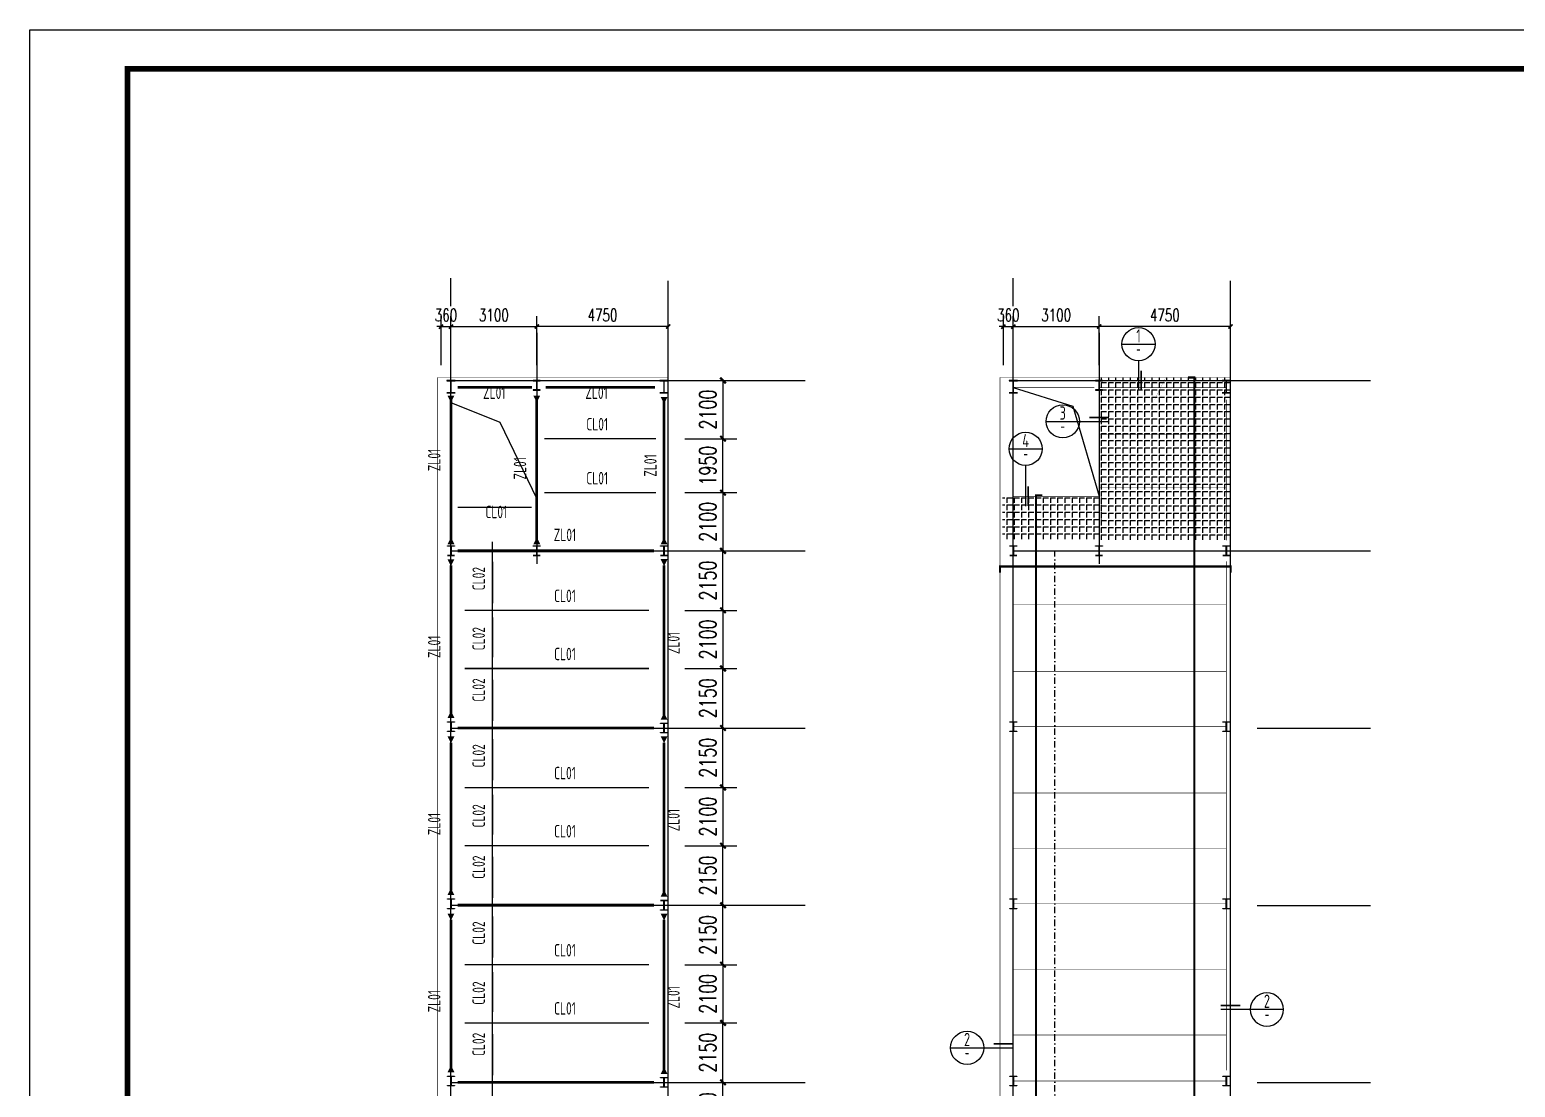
# Model space of a CAD drawing. Extents: x 180850 to 1399066, y 48356 to 327880.
# Drawn here: x 552678 to 606356, y 182186 to 220382 of the extents above; entities that cross this region are included whole.
import ezdxf
from ezdxf.enums import TextEntityAlignment as Align

# ---------------------------------------------------------------- set-up
doc = ezdxf.new("R2010")
doc.units = 0
doc.header["$LTSCALE"] = 1000
doc.linetypes.add('04-7#8#_t3 - 副本$0$04-7#8#_t3$0$3#_t3$0$PROJ-SPC-SV-EP-002-PL-FP1-R02_1$0$DGN Style 4', pattern=[0.015335, 0.007667, -0.003834, 0, -0.003834])
doc.linetypes.add('CENTER2', pattern=[1.125, 0.75, -0.125, 0.125, -0.125])
for name, color, linetype in [('AXIS', 3, 'Continuous'), ('DOTE', 1, 'Continuous'), ('GZ', 50, 'Continuous'), ('NUM', 7, 'Continuous'), ('PUB_TITLE', 4, 'Continuous'), ('REIN', 1, 'Continuous'), ('STPM_RBEAM_SIG', 2, 'Continuous'), ('STPM_RBEAM_THICK', 3, 'Continuous'), ('STPM_SBEAM_THICK', 2, 'Continuous'), ('TC', 252, 'Continuous'), ('THICK', 6, 'Continuous'), ('THIN', 7, 'Continuous')]:
    doc.layers.add(name, color=color, linetype=linetype)
doc.styles.add('_TCH_DIM_T3', font='SIMPLEX', dxfattribs={"width": 0.705882, "bigfont": 'GBCBIG'})
doc.styles.add('TSSD_Norm', font='tssdeng.shx', dxfattribs={"bigfont": 'hztxt.shx'})
doc.styles.add('TSSD_Num', font='Tssdeng.shx', dxfattribs={"width": 0.7, "bigfont": 'hztxt.shx'})
doc.dimstyles.new('TCH-200-1', dxfattribs={"dimtxt": 595, "dimasz": 200, "dimexe": 500, "dimexo": 600, "dimgap": 252.5, "dimtad": 1, "dimdec": 0, "dimzin": 0, "dimdsep": 46, "dimtxsty": '_TCH_DIM_T3', "dimblk": 'ARCHTICK', "dimcen": 0.09, "dimclrd": 3, "dimclre": 3, "dimclrt": 7, "dimazin": 2, "dimtfac": 1, "dimtdec": 0, "dimtix": 1, "dimtmove": 2, "dimatfit": 3, "dimfxl": 1, "dimtolj": 1, "dimtzin": 0, "dimarcsym": 0})
doc.dimstyles.new('TCH_150_1', dxfattribs={"dimtxt": 446.25, "dimasz": 150, "dimexe": 375, "dimexo": 450, "dimgap": 189.375, "dimtad": 1, "dimdec": 0, "dimzin": 0, "dimdsep": 46, "dimtxsty": '_TCH_DIM_T3', "dimblk": 'ARCHTICK', "dimcen": 0.09, "dimclrd": 256, "dimclre": 256, "dimclrt": 7, "dimazin": 2, "dimtfac": 1, "dimtdec": 0, "dimtix": 1, "dimtmove": 2, "dimatfit": 3, "dimfxl": 1, "dimtolj": 1, "dimtzin": 0, "dimarcsym": 0})

# ---------------------------------------------------------------- blocks, each defined once
blk = doc.blocks.new('ts_idx')
at = {"layer": 'THIN', "color": 0, "linetype": 'ByBlock', "lineweight": -2}
blk.add_line((-0.5, 0), (0.5, 0), dxfattribs=at)
blk.add_circle((0, 0), 0.5, dxfattribs=at)
at = {"layer": 'THIN', "color": 0, "linetype": 'ByBlock', "lineweight": -2, "style": 'TSSD_Num', "width": 0.7}
for tag, p in [('1', (0, 0.25)), ('A', (0, -0.25))]:
    blk.add_attdef(tag, text='', height=0.5, dxfattribs=at).set_placement(p, align=Align.MIDDLE_CENTER)
blk = doc.blocks.new('_ArchTick')
at = {"color": 0, "linetype": 'ByBlock', "const_width": 0.4}
blk.add_lwpolyline([(-0.5, -0.5), (0.5, 0.5)], dxfattribs=at)
blk = doc.blocks.new('*D307')
at = {"layer": 'AXIS', "lineweight": -2, "transparency": 16777216}
for p, q in [((567539, 208272), (567539, 210036)), ((567899, 208272), (567899, 210036)), ((567539, 209661), (567389, 209661)), ((567539, 209661), (567899, 209661)), ((567899, 209661), (568049, 209661))]:
    blk.add_line(p, q, dxfattribs=at)
at = {"layer": 'Defpoints', "color": 0, "transparency": 16777216}
for p in [(567899, 209661), (567539, 207822), (567899, 207822)]:
    blk.add_point(p, dxfattribs=at)
at = {"layer": 'AXIS', "lineweight": -2, "transparency": 16777216, "xscale": 150, "yscale": 150, "zscale": 150}
blk.add_blockref('_ArchTick', (567539, 209661), dxfattribs=at)
at = {"layer": 'AXIS', "lineweight": -2, "transparency": 16777216, "xscale": 150, "yscale": 150, "zscale": 150, "rotation": 180}
blk.add_blockref('_ArchTick', (567899, 209661), dxfattribs=at)
at = {"layer": 'AXIS', "color": 7, "transparency": 16777216, "insert": (567719, 210073), "char_height": 446.2, "attachment_point": 5, "style": '_TCH_DIM_T3'}
blk.add_mtext('\\A1;360', dxfattribs=at)
blk = doc.blocks.new('*D485')
at = {"layer": 'AXIS', "color": 3, "lineweight": -2, "transparency": 16777216}
for p, q in [((576349, 203662), (578228, 203662)), ((577728, 203662), (577728, 201562)), ((576349, 201562), (578228, 201562))]:
    blk.add_line(p, q, dxfattribs=at)
at = {"layer": 'Defpoints', "color": 0, "transparency": 16777216}
for p in [(575749, 203662), (575749, 201562), (577728, 201562)]:
    blk.add_point(p, dxfattribs=at)
at = {"layer": 'AXIS', "color": 3, "lineweight": -2, "transparency": 16777216, "xscale": 200, "yscale": 200, "zscale": 200}
for p, rotation in [((577728, 203662), 90), ((577728, 201562), 270)]:
    blk.add_blockref('_ArchTick', p, dxfattribs=dict(at, rotation=rotation))
at = {"layer": 'AXIS', "color": 7, "transparency": 16777216, "insert": (577178, 202612), "char_height": 595, "attachment_point": 5, "rotation": 90, "style": '_TCH_DIM_T3'}
blk.add_mtext('\\A1;2100', dxfattribs=at)
blk = doc.blocks.new('*D486')
at = {"layer": 'AXIS', "color": 3, "lineweight": -2, "transparency": 16777216}
for p, q in [((576349, 205612), (578228, 205612)), ((577728, 203662), (577728, 205612)), ((576349, 203662), (578228, 203662))]:
    blk.add_line(p, q, dxfattribs=at)
at = {"layer": 'Defpoints', "color": 0, "transparency": 16777216}
for p in [(575749, 205612), (577728, 205612), (575749, 203662)]:
    blk.add_point(p, dxfattribs=at)
at = {"layer": 'AXIS', "color": 3, "lineweight": -2, "transparency": 16777216, "xscale": 200, "yscale": 200, "zscale": 200}
for p, rotation in [((577728, 205612), 90), ((577728, 203662), 270)]:
    blk.add_blockref('_ArchTick', p, dxfattribs=dict(at, rotation=rotation))
at = {"layer": 'AXIS', "color": 7, "transparency": 16777216, "insert": (577178, 204637), "char_height": 595, "attachment_point": 5, "rotation": 90, "style": '_TCH_DIM_T3'}
blk.add_mtext('\\A1;1950', dxfattribs=at)
blk = doc.blocks.new('*D487')
at = {"layer": 'AXIS', "color": 3, "lineweight": -2, "transparency": 16777216}
for p, q in [((576499, 207712), (578228, 207712)), ((577728, 207712), (577728, 205612)), ((576349, 205612), (578228, 205612))]:
    blk.add_line(p, q, dxfattribs=at)
at = {"layer": 'Defpoints', "color": 0, "transparency": 16777216}
for p in [(575899, 207712), (575749, 205612), (577728, 205612)]:
    blk.add_point(p, dxfattribs=at)
at = {"layer": 'AXIS', "color": 3, "lineweight": -2, "transparency": 16777216, "xscale": 200, "yscale": 200, "zscale": 200}
for p, rotation in [((577728, 207712), 90), ((577728, 205612), 270)]:
    blk.add_blockref('_ArchTick', p, dxfattribs=dict(at, rotation=rotation))
at = {"layer": 'AXIS', "color": 7, "transparency": 16777216, "insert": (577178, 206662), "char_height": 595, "attachment_point": 5, "rotation": 90, "style": '_TCH_DIM_T3'}
blk.add_mtext('\\A1;2100', dxfattribs=at)
blk = doc.blocks.new('*D491')
at = {"layer": 'AXIS', "lineweight": -2, "transparency": 16777216}
for p, q in [((567899, 208272), (567899, 210036)), ((570999, 208272), (570999, 210036)), ((567899, 209661), (570999, 209661))]:
    blk.add_line(p, q, dxfattribs=at)
at = {"layer": 'Defpoints', "color": 0, "transparency": 16777216}
for p in [(570999, 209661), (567899, 207822), (570999, 207822)]:
    blk.add_point(p, dxfattribs=at)
at = {"layer": 'AXIS', "lineweight": -2, "transparency": 16777216, "xscale": 150, "yscale": 150, "zscale": 150, "rotation": 180}
blk.add_blockref('_ArchTick', (567899, 209661), dxfattribs=at)
at = {"layer": 'AXIS', "lineweight": -2, "transparency": 16777216, "xscale": 150, "yscale": 150, "zscale": 150}
blk.add_blockref('_ArchTick', (570999, 209661), dxfattribs=at)
at = {"layer": 'AXIS', "color": 7, "transparency": 16777216, "insert": (569449, 210073), "char_height": 446.2, "attachment_point": 5, "style": '_TCH_DIM_T3'}
blk.add_mtext('\\A1;3100', dxfattribs=at)
blk = doc.blocks.new('*D492')
at = {"layer": 'AXIS', "lineweight": -2, "transparency": 16777216}
for p, q in [((570999, 208272), (570999, 210036)), ((575749, 208272), (575749, 210036)), ((575749, 209661), (570999, 209661))]:
    blk.add_line(p, q, dxfattribs=at)
at = {"layer": 'Defpoints', "color": 0, "transparency": 16777216}
for p in [(570999, 209661), (570999, 207822), (575749, 207822)]:
    blk.add_point(p, dxfattribs=at)
at = {"layer": 'AXIS', "lineweight": -2, "transparency": 16777216, "xscale": 150, "yscale": 150, "zscale": 150, "rotation": 180}
blk.add_blockref('_ArchTick', (570999, 209661), dxfattribs=at)
at = {"layer": 'AXIS', "lineweight": -2, "transparency": 16777216, "xscale": 150, "yscale": 150, "zscale": 150}
blk.add_blockref('_ArchTick', (575749, 209661), dxfattribs=at)
at = {"layer": 'AXIS', "color": 7, "transparency": 16777216, "insert": (573374, 210073), "char_height": 446.2, "attachment_point": 5, "style": '_TCH_DIM_T3'}
blk.add_mtext('\\A1;4750', dxfattribs=at)
blk = doc.blocks.new('*D499')
at = {"layer": 'AXIS', "lineweight": -2, "transparency": 16777216}
for p, q in [((587858, 208272), (587858, 210036)), ((588218, 208272), (588218, 210036)), ((587858, 209661), (587708, 209661)), ((587858, 209661), (588218, 209661)), ((588218, 209661), (588368, 209661))]:
    blk.add_line(p, q, dxfattribs=at)
at = {"layer": 'Defpoints', "color": 0, "transparency": 16777216}
for p in [(588218, 209661), (587858, 207822), (588218, 207822)]:
    blk.add_point(p, dxfattribs=at)
at = {"layer": 'AXIS', "lineweight": -2, "transparency": 16777216, "xscale": 150, "yscale": 150, "zscale": 150}
blk.add_blockref('_ArchTick', (587858, 209661), dxfattribs=at)
at = {"layer": 'AXIS', "lineweight": -2, "transparency": 16777216, "xscale": 150, "yscale": 150, "zscale": 150, "rotation": 180}
blk.add_blockref('_ArchTick', (588218, 209661), dxfattribs=at)
at = {"layer": 'AXIS', "color": 7, "transparency": 16777216, "insert": (588038, 210073), "char_height": 446.2, "attachment_point": 5, "style": '_TCH_DIM_T3'}
blk.add_mtext('\\A1;360', dxfattribs=at)
blk = doc.blocks.new('*D500')
at = {"layer": 'AXIS', "lineweight": -2, "transparency": 16777216}
for p, q in [((588218, 208272), (588218, 210036)), ((591318, 208272), (591318, 210036)), ((588218, 209661), (591318, 209661))]:
    blk.add_line(p, q, dxfattribs=at)
at = {"layer": 'Defpoints', "color": 0, "transparency": 16777216}
for p in [(591318, 209661), (588218, 207822), (591318, 207822)]:
    blk.add_point(p, dxfattribs=at)
at = {"layer": 'AXIS', "lineweight": -2, "transparency": 16777216, "xscale": 150, "yscale": 150, "zscale": 150, "rotation": 180}
blk.add_blockref('_ArchTick', (588218, 209661), dxfattribs=at)
at = {"layer": 'AXIS', "lineweight": -2, "transparency": 16777216, "xscale": 150, "yscale": 150, "zscale": 150}
blk.add_blockref('_ArchTick', (591318, 209661), dxfattribs=at)
at = {"layer": 'AXIS', "color": 7, "transparency": 16777216, "insert": (589768, 210073), "char_height": 446.2, "attachment_point": 5, "style": '_TCH_DIM_T3'}
blk.add_mtext('\\A1;3100', dxfattribs=at)
blk = doc.blocks.new('*D496')
at = {"layer": 'AXIS', "lineweight": -2, "transparency": 16777216}
for p, q in [((591318, 208272), (591318, 210036)), ((596068, 208272), (596068, 210036)), ((596068, 209661), (591318, 209661))]:
    blk.add_line(p, q, dxfattribs=at)
at = {"layer": 'Defpoints', "color": 0, "transparency": 16777216}
for p in [(591318, 209661), (591318, 207822), (596068, 207822)]:
    blk.add_point(p, dxfattribs=at)
at = {"layer": 'AXIS', "lineweight": -2, "transparency": 16777216, "xscale": 150, "yscale": 150, "zscale": 150, "rotation": 180}
blk.add_blockref('_ArchTick', (591318, 209661), dxfattribs=at)
at = {"layer": 'AXIS', "lineweight": -2, "transparency": 16777216, "xscale": 150, "yscale": 150, "zscale": 150}
blk.add_blockref('_ArchTick', (596068, 209661), dxfattribs=at)
at = {"layer": 'AXIS', "color": 7, "transparency": 16777216, "insert": (593693, 210073), "char_height": 446.2, "attachment_point": 5, "style": '_TCH_DIM_T3'}
blk.add_mtext('\\A1;4750', dxfattribs=at)
blk = doc.blocks.new('*D1708')
at = {"layer": 'AXIS', "color": 3, "lineweight": -2, "transparency": 16777216}
for p, q in [((576349, 182362), (578228, 182362)), ((577728, 180212), (577728, 182362)), ((576349, 180212), (578228, 180212))]:
    blk.add_line(p, q, dxfattribs=at)
at = {"layer": 'Defpoints', "color": 0, "transparency": 16777216}
for p in [(575749, 182362), (577728, 182362), (575749, 180212)]:
    blk.add_point(p, dxfattribs=at)
at = {"layer": 'AXIS', "color": 3, "lineweight": -2, "transparency": 16777216, "xscale": 200, "yscale": 200, "zscale": 200}
for p, rotation in [((577728, 182362), 90), ((577728, 180212), 270)]:
    blk.add_blockref('_ArchTick', p, dxfattribs=dict(at, rotation=rotation))
at = {"layer": 'AXIS', "color": 7, "transparency": 16777216, "insert": (577178, 181287), "char_height": 595, "attachment_point": 5, "rotation": 90, "style": '_TCH_DIM_T3'}
blk.add_mtext('\\A1;2150', dxfattribs=at)
blk = doc.blocks.new('*D1718')
at = {"layer": 'AXIS', "color": 3, "lineweight": -2, "transparency": 16777216}
for p, q in [((576349, 188762), (578228, 188762)), ((577728, 186612), (577728, 188762)), ((576349, 186612), (578228, 186612))]:
    blk.add_line(p, q, dxfattribs=at)
at = {"layer": 'Defpoints', "color": 0, "transparency": 16777216}
for p in [(575749, 188762), (577728, 188762), (575749, 186612)]:
    blk.add_point(p, dxfattribs=at)
at = {"layer": 'AXIS', "color": 3, "lineweight": -2, "transparency": 16777216, "xscale": 200, "yscale": 200, "zscale": 200}
for p, rotation in [((577728, 188762), 90), ((577728, 186612), 270)]:
    blk.add_blockref('_ArchTick', p, dxfattribs=dict(at, rotation=rotation))
at = {"layer": 'AXIS', "color": 7, "transparency": 16777216, "insert": (577178, 187687), "char_height": 595, "attachment_point": 5, "rotation": 90, "style": '_TCH_DIM_T3'}
blk.add_mtext('\\A1;2150', dxfattribs=at)
blk = doc.blocks.new('*D1719')
at = {"layer": 'AXIS', "color": 3, "lineweight": -2, "transparency": 16777216}
for p, q in [((576349, 186612), (578228, 186612)), ((577728, 186612), (577728, 184512)), ((576349, 184512), (578228, 184512))]:
    blk.add_line(p, q, dxfattribs=at)
at = {"layer": 'Defpoints', "color": 0, "transparency": 16777216}
for p in [(575749, 186612), (575749, 184512), (577728, 184512)]:
    blk.add_point(p, dxfattribs=at)
at = {"layer": 'AXIS', "color": 3, "lineweight": -2, "transparency": 16777216, "xscale": 200, "yscale": 200, "zscale": 200}
for p, rotation in [((577728, 186612), 90), ((577728, 184512), 270)]:
    blk.add_blockref('_ArchTick', p, dxfattribs=dict(at, rotation=rotation))
at = {"layer": 'AXIS', "color": 7, "transparency": 16777216, "insert": (577178, 185562), "char_height": 595, "attachment_point": 5, "rotation": 90, "style": '_TCH_DIM_T3'}
blk.add_mtext('\\A1;2100', dxfattribs=at)
blk = doc.blocks.new('*D1720')
at = {"layer": 'AXIS', "color": 3, "lineweight": -2, "transparency": 16777216}
for p, q in [((576349, 184512), (578228, 184512)), ((577728, 182362), (577728, 184512)), ((576499, 182362), (578228, 182362))]:
    blk.add_line(p, q, dxfattribs=at)
at = {"layer": 'Defpoints', "color": 0, "transparency": 16777216}
for p in [(575749, 184512), (577728, 184512), (575899, 182362)]:
    blk.add_point(p, dxfattribs=at)
at = {"layer": 'AXIS', "color": 3, "lineweight": -2, "transparency": 16777216, "xscale": 200, "yscale": 200, "zscale": 200}
for p, rotation in [((577728, 184512), 90), ((577728, 182362), 270)]:
    blk.add_blockref('_ArchTick', p, dxfattribs=dict(at, rotation=rotation))
at = {"layer": 'AXIS', "color": 7, "transparency": 16777216, "insert": (577178, 183437), "char_height": 595, "attachment_point": 5, "rotation": 90, "style": '_TCH_DIM_T3'}
blk.add_mtext('\\A1;2150', dxfattribs=at)
blk = doc.blocks.new('*D1712')
at = {"layer": 'AXIS', "color": 3, "lineweight": -2, "transparency": 16777216}
for p, q in [((576349, 195162), (578228, 195162)), ((577728, 193012), (577728, 195162)), ((576349, 193012), (578228, 193012))]:
    blk.add_line(p, q, dxfattribs=at)
at = {"layer": 'Defpoints', "color": 0, "transparency": 16777216}
for p in [(575749, 195162), (577728, 195162), (575749, 193012)]:
    blk.add_point(p, dxfattribs=at)
at = {"layer": 'AXIS', "color": 3, "lineweight": -2, "transparency": 16777216, "xscale": 200, "yscale": 200, "zscale": 200}
for p, rotation in [((577728, 195162), 90), ((577728, 193012), 270)]:
    blk.add_blockref('_ArchTick', p, dxfattribs=dict(at, rotation=rotation))
at = {"layer": 'AXIS', "color": 7, "transparency": 16777216, "insert": (577178, 194087), "char_height": 595, "attachment_point": 5, "rotation": 90, "style": '_TCH_DIM_T3'}
blk.add_mtext('\\A1;2150', dxfattribs=at)
blk = doc.blocks.new('*D1713')
at = {"layer": 'AXIS', "color": 3, "lineweight": -2, "transparency": 16777216}
for p, q in [((576349, 193012), (578228, 193012)), ((577728, 193012), (577728, 190912)), ((576349, 190912), (578228, 190912))]:
    blk.add_line(p, q, dxfattribs=at)
at = {"layer": 'Defpoints', "color": 0, "transparency": 16777216}
for p in [(575749, 193012), (575749, 190912), (577728, 190912)]:
    blk.add_point(p, dxfattribs=at)
at = {"layer": 'AXIS', "color": 3, "lineweight": -2, "transparency": 16777216, "xscale": 200, "yscale": 200, "zscale": 200}
for p, rotation in [((577728, 193012), 90), ((577728, 190912), 270)]:
    blk.add_blockref('_ArchTick', p, dxfattribs=dict(at, rotation=rotation))
at = {"layer": 'AXIS', "color": 7, "transparency": 16777216, "insert": (577178, 191962), "char_height": 595, "attachment_point": 5, "rotation": 90, "style": '_TCH_DIM_T3'}
blk.add_mtext('\\A1;2100', dxfattribs=at)
blk = doc.blocks.new('*D1714')
at = {"layer": 'AXIS', "color": 3, "lineweight": -2, "transparency": 16777216}
for p, q in [((576349, 201562), (578228, 201562)), ((577728, 199412), (577728, 201562)), ((576349, 199412), (578228, 199412))]:
    blk.add_line(p, q, dxfattribs=at)
at = {"layer": 'Defpoints', "color": 0, "transparency": 16777216}
for p in [(575749, 201562), (577728, 201562), (575749, 199412)]:
    blk.add_point(p, dxfattribs=at)
at = {"layer": 'AXIS', "color": 3, "lineweight": -2, "transparency": 16777216, "xscale": 200, "yscale": 200, "zscale": 200}
for p, rotation in [((577728, 201562), 90), ((577728, 199412), 270)]:
    blk.add_blockref('_ArchTick', p, dxfattribs=dict(at, rotation=rotation))
at = {"layer": 'AXIS', "color": 7, "transparency": 16777216, "insert": (577178, 200487), "char_height": 595, "attachment_point": 5, "rotation": 90, "style": '_TCH_DIM_T3'}
blk.add_mtext('\\A1;2150', dxfattribs=at)
blk = doc.blocks.new('*D1715')
at = {"layer": 'AXIS', "color": 3, "lineweight": -2, "transparency": 16777216}
for p, q in [((576349, 199412), (578228, 199412)), ((577728, 199412), (577728, 197312)), ((576349, 197312), (578228, 197312))]:
    blk.add_line(p, q, dxfattribs=at)
at = {"layer": 'Defpoints', "color": 0, "transparency": 16777216}
for p in [(575749, 199412), (575749, 197312), (577728, 197312)]:
    blk.add_point(p, dxfattribs=at)
at = {"layer": 'AXIS', "color": 3, "lineweight": -2, "transparency": 16777216, "xscale": 200, "yscale": 200, "zscale": 200}
for p, rotation in [((577728, 199412), 90), ((577728, 197312), 270)]:
    blk.add_blockref('_ArchTick', p, dxfattribs=dict(at, rotation=rotation))
at = {"layer": 'AXIS', "color": 7, "transparency": 16777216, "insert": (577178, 198362), "char_height": 595, "attachment_point": 5, "rotation": 90, "style": '_TCH_DIM_T3'}
blk.add_mtext('\\A1;2100', dxfattribs=at)
blk = doc.blocks.new('*D1716')
at = {"layer": 'AXIS', "color": 3, "lineweight": -2, "transparency": 16777216}
for p, q in [((576349, 190912), (578228, 190912)), ((577728, 188762), (577728, 190912)), ((576499, 188762), (578228, 188762))]:
    blk.add_line(p, q, dxfattribs=at)
at = {"layer": 'Defpoints', "color": 0, "transparency": 16777216}
for p in [(575749, 190912), (577728, 190912), (575899, 188762)]:
    blk.add_point(p, dxfattribs=at)
at = {"layer": 'AXIS', "color": 3, "lineweight": -2, "transparency": 16777216, "xscale": 200, "yscale": 200, "zscale": 200}
for p, rotation in [((577728, 190912), 90), ((577728, 188762), 270)]:
    blk.add_blockref('_ArchTick', p, dxfattribs=dict(at, rotation=rotation))
at = {"layer": 'AXIS', "color": 7, "transparency": 16777216, "insert": (577178, 189837), "char_height": 595, "attachment_point": 5, "rotation": 90, "style": '_TCH_DIM_T3'}
blk.add_mtext('\\A1;2150', dxfattribs=at)
blk = doc.blocks.new('*D1717')
at = {"layer": 'AXIS', "color": 3, "lineweight": -2, "transparency": 16777216}
for p, q in [((576349, 197312), (578228, 197312)), ((577728, 195162), (577728, 197312)), ((576499, 195162), (578228, 195162))]:
    blk.add_line(p, q, dxfattribs=at)
at = {"layer": 'Defpoints', "color": 0, "transparency": 16777216}
for p in [(575749, 197312), (577728, 197312), (575899, 195162)]:
    blk.add_point(p, dxfattribs=at)
at = {"layer": 'AXIS', "color": 3, "lineweight": -2, "transparency": 16777216, "xscale": 200, "yscale": 200, "zscale": 200}
for p, rotation in [((577728, 197312), 90), ((577728, 195162), 270)]:
    blk.add_blockref('_ArchTick', p, dxfattribs=dict(at, rotation=rotation))
at = {"layer": 'AXIS', "color": 7, "transparency": 16777216, "insert": (577178, 196237), "char_height": 595, "attachment_point": 5, "rotation": 90, "style": '_TCH_DIM_T3'}
blk.add_mtext('\\A1;2150', dxfattribs=at)

msp = doc.modelspace()

# ---------------------------------------------------------------- hatches: boundary and pattern name
at = {"layer": 'THICK'}
h = msp.add_hatch(dxfattribs=at)
h.set_pattern_fill('ANGLE', color=256, scale=75, angle=-90)
h.set_pattern_definition([(270, (4126, -10032.49), (261.9375, -3e-11), [190.5, -71.4375]), (360, (4126, -10032.49), (3e-11, 261.9375), [190.5, -71.4375])])
h.paths.add_polyline_path([(596067.81, 207822.2), (591317.81, 207822.2), (591317.81, 201961.94), (596067.81, 201961.94)])
h = msp.add_hatch(dxfattribs=at)
h.set_pattern_fill('ANGLE', color=256, scale=75, angle=-90)
h.set_pattern_definition([(270, (-1637, 1526.5), (261.9375, -3e-11), [190.5, -71.4375]), (360, (-1637, 1526.5), (3e-11, 261.9375), [190.5, -71.4375])])
h.paths.add_polyline_path([(588311.81, 203531.94), (587831.81, 203531.94), (587831.81, 201961.94), (588308.81, 201961.94), (588308.81, 202122.12), (588304.81, 202127.12), (588186.81, 202127.12), (588186.81, 202137.12), (588311.81, 202137.12)])
h.paths.add_polyline_path([(591411.81, 203531.94), (588311.81, 203531.94), (588311.81, 202343.1), (588311.81, 202137.12), (588436.81, 202137.12), (588436.81, 202127.12), (588318.66, 202127.12), (588314.81, 202122.12), (588314.81, 201957), (591408.81, 201957), (591408.81, 201992.49), (591411.81, 202124.5), (591379.87, 202137.12), (591411.81, 202133), (591380.4, 202137.12)])

# ---------------------------------------------------------------- linework, layer by layer
for p, q in [((567749.19, 207262.02), (567989.19, 207262.02)), ((588067.81, 207262.02), (588307.81, 207262.02))]:
    msp.add_line(p, q)
at = {"layer": 'AXIS'}
for p, q in [((567899.19, 210391.92), (567899.19, 211405.09)), ((575749.19, 209673.16), (575749.19, 211314.38)), ((588217.81, 210391.92), (588217.81, 211405.09)), ((596067.81, 209673.16), (596067.81, 211314.38)), ((576599.16, 207711.94), (580693.8, 207711.94)), ((597023.47, 207706.94), (601118.11, 207706.94)), ((576599.16, 201561.94), (580693.8, 201561.94)), ((597023.47, 201556.94), (601118.11, 201556.94)), ((576599.16, 195161.94), (580693.8, 195161.94)), ((597023.47, 195156.94), (601118.11, 195156.94)), ((576599.16, 188761.94), (580693.8, 188761.94)), ((597023.47, 188756.94), (601118.11, 188756.94)), ((576599.16, 182361.94), (580693.8, 182361.94)), ((597023.47, 182356.94), (601118.11, 182356.94))]:
    msp.add_line(p, q, dxfattribs=at)
at = {"layer": 'DOTE'}
for p, q in [((567899.19, 156386.94), (567899.19, 209555.7)), ((570999.19, 209439.42), (570999.19, 201085.76)), ((588217.81, 156391.69), (588217.81, 209560.45)), ((591317.81, 209439.42), (591317.81, 201085.76)), ((575749.19, 156386.94), (575749.19, 208836.94)), ((596067.81, 156386.94), (596067.81, 208836.94)), ((567899.19, 207711.94), (577147.82, 207711.94)), ((588217.81, 207711.94), (597466.44, 207711.94)), ((569399.19, 162670.41), (569399.19, 201885.62)), ((567899.19, 201561.94), (577147.82, 201561.94)), ((567899.19, 201561.94), (576999.19, 201561.94)), ((588217.81, 201561.94), (597466.44, 201561.94)), ((567899.19, 195161.94), (576999.19, 195161.94)), ((567899.19, 188761.94), (576999.19, 188761.94)), ((567899.19, 182361.94), (576999.19, 182361.94))]:
    msp.add_line(p, q, dxfattribs=at)
at = {"layer": 'GZ', "color": 5, "linetype": 'ByBlock', "const_width": 5}
msp.add_lwpolyline([(593324.56, 207020.68), (593722.6, 207826.52), (593722.6, 157011.94), (594139.76, 157772.3)], dxfattribs=at)
at = {"layer": 'GZ'}
for points in [[(567749.19, 207261.94), (568049.19, 207261.94), (568049.19, 207271.94), (567906.04, 207271.94), (567902.19, 207276.94), (567902.19, 207697.29), (567906.04, 207701.94), (568049.19, 207701.94), (568049.19, 207711.94), (567749.19, 207711.94), (567749.19, 207701.94), (567892.19, 207701.94), (567896.19, 207697.45), (567896.19, 207276.94), (567892.19, 207271.94), (567749.19, 207271.94), (567749.19, 207261.94)], [(571124.19, 207711.94), (570874.19, 207711.94), (570874.19, 207701.94), (570992.34, 207701.94), (570996.19, 207696.94), (570996.19, 207376.59), (570992.34, 207371.94), (570874.19, 207371.94), (570874.19, 207361.94), (571124.19, 207361.94), (571124.19, 207371.94), (571006.19, 207371.94), (571002.19, 207376.43), (571002.19, 207696.94), (571006.19, 207701.94), (571124.19, 207701.94), (571124.19, 207711.94)], [(575449.19, 207261.94), (575749.19, 207261.94), (575749.19, 207271.94), (575606.04, 207271.94), (575602.19, 207276.94), (575602.19, 207697.29), (575606.04, 207701.94), (575749.19, 207701.94), (575749.19, 207711.94), (575449.19, 207711.94), (575449.19, 207701.94), (575592.19, 207701.94), (575596.19, 207697.45), (575596.19, 207276.94), (575592.19, 207271.94), (575449.19, 207271.94), (575449.19, 207261.94)], [(588067.81, 207261.94), (588367.81, 207261.94), (588367.81, 207271.94), (588224.66, 207271.94), (588220.81, 207276.94), (588220.81, 207697.29), (588224.66, 207701.94), (588367.81, 207701.94), (588367.81, 207711.94), (588067.81, 207711.94), (588067.81, 207701.94), (588210.81, 207701.94), (588214.81, 207697.45), (588214.81, 207276.94), (588210.81, 207271.94), (588067.81, 207271.94), (588067.81, 207261.94)], [(591442.81, 207711.94), (591192.81, 207711.94), (591192.81, 207701.94), (591310.96, 207701.94), (591314.81, 207696.94), (591314.81, 207376.59), (591310.96, 207371.94), (591192.81, 207371.94), (591192.81, 207361.94), (591442.81, 207361.94), (591442.81, 207371.94), (591324.81, 207371.94), (591320.81, 207376.43), (591320.81, 207696.94), (591324.81, 207701.94), (591442.81, 207701.94), (591442.81, 207711.94)], [(595767.81, 207261.94), (596067.81, 207261.94), (596067.81, 207271.94), (595924.66, 207271.94), (595920.81, 207276.94), (595920.81, 207697.29), (595924.66, 207701.94), (596067.81, 207701.94), (596067.81, 207711.94), (595767.81, 207711.94), (595767.81, 207701.94), (595910.81, 207701.94), (595914.81, 207697.45), (595914.81, 207276.94), (595910.81, 207271.94), (595767.81, 207271.94), (595767.81, 207261.94)], [(567774.19, 201737.12), (568024.19, 201737.12), (568024.19, 201727.12), (567906.04, 201727.12), (567902.19, 201722.12), (567902.19, 201401.77), (567906.04, 201397.12), (568024.19, 201397.12), (568024.19, 201387.12), (567774.19, 201387.12), (567774.19, 201397.12), (567892.19, 201397.12), (567896.19, 201401.6), (567896.19, 201722.12), (567892.19, 201727.12), (567774.19, 201727.12), (567774.19, 201737.12)], [(570874.19, 201737.12), (571124.19, 201737.12), (571124.19, 201727.12), (571006.04, 201727.12), (571002.19, 201722.12), (571002.19, 201401.77), (571006.04, 201397.12), (571124.19, 201397.12), (571124.19, 201387.12), (570874.19, 201387.12), (570874.19, 201397.12), (570992.19, 201397.12), (570996.19, 201401.6), (570996.19, 201722.12), (570992.19, 201727.12), (570874.19, 201727.12), (570874.19, 201737.12)], [(575474.19, 201737.12), (575724.19, 201737.12), (575724.19, 201727.12), (575606.04, 201727.12), (575602.19, 201722.12), (575602.19, 201401.77), (575606.04, 201397.12), (575724.19, 201397.12), (575724.19, 201387.12), (575474.19, 201387.12), (575474.19, 201397.12), (575592.19, 201397.12), (575596.19, 201401.6), (575596.19, 201722.12), (575592.19, 201727.12), (575474.19, 201727.12), (575474.19, 201737.12)], [(575474.19, 201737.12), (575724.19, 201737.12), (575724.19, 201727.12), (575606.04, 201727.12), (575602.19, 201722.12), (575602.19, 201401.77), (575606.04, 201397.12), (575724.19, 201397.12), (575724.19, 201387.12), (575474.19, 201387.12), (575474.19, 201397.12), (575592.19, 201397.12), (575596.19, 201401.6), (575596.19, 201722.12), (575592.19, 201727.12), (575474.19, 201727.12), (575474.19, 201737.12)], [(588092.81, 201737.12), (588342.81, 201737.12), (588342.81, 201727.12), (588224.66, 201727.12), (588220.81, 201722.12), (588220.81, 201401.77), (588224.66, 201397.12), (588342.81, 201397.12), (588342.81, 201387.12), (588092.81, 201387.12), (588092.81, 201397.12), (588210.81, 201397.12), (588214.81, 201401.6), (588214.81, 201722.12), (588210.81, 201727.12), (588092.81, 201727.12), (588092.81, 201737.12)], [(591192.81, 201737.12), (591442.81, 201737.12), (591442.81, 201727.12), (591324.66, 201727.12), (591320.81, 201722.12), (591320.81, 201401.77), (591324.66, 201397.12), (591442.81, 201397.12), (591442.81, 201387.12), (591192.81, 201387.12), (591192.81, 201397.12), (591310.81, 201397.12), (591314.81, 201401.6), (591314.81, 201722.12), (591310.81, 201727.12), (591192.81, 201727.12), (591192.81, 201737.12)], [(595792.81, 201737.12), (596042.81, 201737.12), (596042.81, 201727.12), (595924.66, 201727.12), (595920.81, 201722.12), (595920.81, 201401.77), (595924.66, 201397.12), (596042.81, 201397.12), (596042.81, 201387.12), (595792.81, 201387.12), (595792.81, 201397.12), (595910.81, 201397.12), (595914.81, 201401.6), (595914.81, 201722.12), (595910.81, 201727.12), (595792.81, 201727.12), (595792.81, 201737.12)], [(567774.19, 195387.12), (568024.19, 195387.12), (568024.19, 195377.12), (567906.04, 195377.12), (567902.19, 195372.12), (567902.19, 195051.77), (567906.04, 195047.12), (568024.19, 195047.12), (568024.19, 195037.12), (567774.19, 195037.12), (567774.19, 195047.12), (567892.19, 195047.12), (567896.19, 195051.6), (567896.19, 195372.12), (567892.19, 195377.12), (567774.19, 195377.12), (567774.19, 195387.12)], [(575474.19, 195337.12), (575724.19, 195337.12), (575724.19, 195327.12), (575606.04, 195327.12), (575602.19, 195322.12), (575602.19, 195001.77), (575606.04, 194997.12), (575724.19, 194997.12), (575724.19, 194987.12), (575474.19, 194987.12), (575474.19, 194997.12), (575592.19, 194997.12), (575596.19, 195001.6), (575596.19, 195322.12), (575592.19, 195327.12), (575474.19, 195327.12), (575474.19, 195337.12)], [(588092.81, 195387.12), (588342.81, 195387.12), (588342.81, 195377.12), (588224.66, 195377.12), (588220.81, 195372.12), (588220.81, 195051.77), (588224.66, 195047.12), (588342.81, 195047.12), (588342.81, 195037.12), (588092.81, 195037.12), (588092.81, 195047.12), (588210.81, 195047.12), (588214.81, 195051.6), (588214.81, 195372.12), (588210.81, 195377.12), (588092.81, 195377.12), (588092.81, 195387.12)], [(595792.81, 195387.12), (596042.81, 195387.12), (596042.81, 195377.12), (595924.66, 195377.12), (595920.81, 195372.12), (595920.81, 195051.77), (595924.66, 195047.12), (596042.81, 195047.12), (596042.81, 195037.12), (595792.81, 195037.12), (595792.81, 195047.12), (595910.81, 195047.12), (595914.81, 195051.6), (595914.81, 195372.12), (595910.81, 195377.12), (595792.81, 195377.12), (595792.81, 195387.12)], [(567774.19, 188987.12), (568024.19, 188987.12), (568024.19, 188977.12), (567906.04, 188977.12), (567902.19, 188972.12), (567902.19, 188651.77), (567906.04, 188647.12), (568024.19, 188647.12), (568024.19, 188637.12), (567774.19, 188637.12), (567774.19, 188647.12), (567892.19, 188647.12), (567896.19, 188651.6), (567896.19, 188972.12), (567892.19, 188977.12), (567774.19, 188977.12), (567774.19, 188987.12)], [(588092.81, 188987.12), (588342.81, 188987.12), (588342.81, 188977.12), (588224.66, 188977.12), (588220.81, 188972.12), (588220.81, 188651.77), (588224.66, 188647.12), (588342.81, 188647.12), (588342.81, 188637.12), (588092.81, 188637.12), (588092.81, 188647.12), (588210.81, 188647.12), (588214.81, 188651.6), (588214.81, 188972.12), (588210.81, 188977.12), (588092.81, 188977.12), (588092.81, 188987.12)], [(595792.81, 188987.12), (596042.81, 188987.12), (596042.81, 188977.12), (595924.66, 188977.12), (595920.81, 188972.12), (595920.81, 188651.77), (595924.66, 188647.12), (596042.81, 188647.12), (596042.81, 188637.12), (595792.81, 188637.12), (595792.81, 188647.12), (595910.81, 188647.12), (595914.81, 188651.6), (595914.81, 188972.12), (595910.81, 188977.12), (595792.81, 188977.12), (595792.81, 188987.12)], [(575474.19, 188937.12), (575724.19, 188937.12), (575724.19, 188927.12), (575606.04, 188927.12), (575602.19, 188922.12), (575602.19, 188601.77), (575606.04, 188597.12), (575724.19, 188597.12), (575724.19, 188587.12), (575474.19, 188587.12), (575474.19, 188597.12), (575592.19, 188597.12), (575596.19, 188601.6), (575596.19, 188922.12), (575592.19, 188927.12), (575474.19, 188927.12), (575474.19, 188937.12)], [(567774.19, 182587.12), (568024.19, 182587.12), (568024.19, 182577.12), (567906.04, 182577.12), (567902.19, 182572.12), (567902.19, 182251.77), (567906.04, 182247.12), (568024.19, 182247.12), (568024.19, 182237.12), (567774.19, 182237.12), (567774.19, 182247.12), (567892.19, 182247.12), (567896.19, 182251.6), (567896.19, 182572.12), (567892.19, 182577.12), (567774.19, 182577.12), (567774.19, 182587.12)], [(575474.19, 182537.12), (575724.19, 182537.12), (575724.19, 182527.12), (575606.04, 182527.12), (575602.19, 182522.12), (575602.19, 182201.77), (575606.04, 182197.12), (575724.19, 182197.12), (575724.19, 182187.12), (575474.19, 182187.12), (575474.19, 182197.12), (575592.19, 182197.12), (575596.19, 182201.6), (575596.19, 182522.12), (575592.19, 182527.12), (575474.19, 182527.12), (575474.19, 182537.12)], [(588092.81, 182587.12), (588342.81, 182587.12), (588342.81, 182577.12), (588224.66, 182577.12), (588220.81, 182572.12), (588220.81, 182251.77), (588224.66, 182247.12), (588342.81, 182247.12), (588342.81, 182237.12), (588092.81, 182237.12), (588092.81, 182247.12), (588210.81, 182247.12), (588214.81, 182251.6), (588214.81, 182572.12), (588210.81, 182577.12), (588092.81, 182577.12), (588092.81, 182587.12)], [(595792.81, 182587.12), (596042.81, 182587.12), (596042.81, 182577.12), (595924.66, 182577.12), (595920.81, 182572.12), (595920.81, 182251.77), (595924.66, 182247.12), (596042.81, 182247.12), (596042.81, 182237.12), (595792.81, 182237.12), (595792.81, 182247.12), (595910.81, 182247.12), (595914.81, 182251.6), (595914.81, 182572.12), (595910.81, 182577.12), (595792.81, 182577.12), (595792.81, 182587.12)]]:
    msp.add_lwpolyline(points, close=True, dxfattribs=at)
at = {"layer": 'PUB_TITLE'}
msp.add_lwpolyline([(552677.75, 220381.89), (671606.93, 220381.89), (671606.93, 136381.97), (552677.75, 136381.97)], close=True, dxfattribs=at)
at = {"layer": 'PUB_TITLE', "const_width": 212.12}
msp.add_lwpolyline([(556213.1, 137796.11), (556213.1, 218967.75), (670192.79, 218967.75), (670192.79, 137796.11)], close=True, dxfattribs=at)
at = {"layer": 'REIN', "const_width": 75}
for points in [[(594535.71, 207822.2), (594760.71, 207822.2), (594760.71, 157011.94), (594535.71, 157011.94)], [(589261.97, 203558.5), (589036.97, 203558.5), (589034.33, 161587.87), (589259.33, 161587.87)], [(587737.81, 200771.25), (587737.81, 200996.25), (596067.81, 200996.25), (596067.81, 200771.25)]]:
    msp.add_lwpolyline(points, dxfattribs=at)
at = {"layer": 'STPM_RBEAM_SIG'}
for points in [[(567899.19, 207167.94, 250, 0, 0), (567899.19, 206917.94, 250, 0, 0)], [(570999.19, 207167.94, 250, 0, 0), (570999.19, 206917.94, 250, 0, 0)], [(575599.19, 207115.23, 250, 0, 0), (575599.19, 206865.23, 250, 0, 0)], [(567899.19, 201797.76, 250, 0, 0), (567899.19, 202047.76, 250, 0, 0)], [(570999.19, 201797.76, 250, 0, 0), (570999.19, 202047.76, 250, 0, 0)], [(575598.96, 201797.76, 250, 0, 0), (575598.96, 202047.76, 250, 0, 0)], [(567899.19, 201258.18, 250, 0, 0), (567899.19, 201008.18, 250, 0, 0)], [(575599.19, 201260.6, 250, 0, 0), (575599.19, 201010.6, 250, 0, 0)], [(567899.19, 195529.21, 250, 0, 0), (567899.19, 195779.21, 250, 0, 0)], [(575599.19, 195465.7, 250, 0, 0), (575599.19, 195715.7, 250, 0, 0)], [(567899.19, 194858.18, 250, 0, 0), (567899.19, 194608.18, 250, 0, 0)], [(575599.19, 194860.6, 250, 0, 0), (575599.19, 194610.6, 250, 0, 0)], [(567899.19, 189129.21, 250, 0, 0), (567899.19, 189379.21, 250, 0, 0)], [(575599.19, 189065.7, 250, 0, 0), (575599.19, 189315.7, 250, 0, 0)], [(567899.19, 188458.18, 250, 0, 0), (567899.19, 188208.18, 250, 0, 0)], [(575599.19, 188460.6, 250, 0, 0), (575599.19, 188210.6, 250, 0, 0)], [(567899.19, 182729.21, 250, 0, 0), (567899.19, 182979.21, 250, 0, 0)], [(575599.19, 182665.7, 250, 0, 0), (575599.19, 182915.7, 250, 0, 0)]]:
    msp.add_lwpolyline(points, format="xyseb", dxfattribs=at)
at = {"layer": 'STPM_RBEAM_THICK', "const_width": 100}
for points in [[(570831.47, 207462.2), (568139.31, 207462.2)], [(571316.49, 207462.2), (575275.57, 207462.2)], [(567899.19, 207022.61), (567899.19, 201943.1)], [(570999.19, 207022.61), (570999.19, 201943.1)], [(575598.96, 207022.61), (575598.96, 201943.1)], [(575234.07, 201561.94), (568139.31, 201561.94)], [(575234.07, 201561.94), (568139.31, 201561.94)], [(567899.19, 201038.54), (567898.97, 195694.96)], [(575599.19, 201038.54), (575598.96, 195560.14)], [(575234.07, 195161.94), (568139.31, 195161.94)], [(567899.19, 194638.54), (567898.97, 189294.96)], [(575599.19, 194638.54), (575598.96, 189160.14)], [(575234.07, 188761.94), (568139.31, 188761.94)], [(567899.19, 188238.54), (567898.97, 182894.96)], [(575599.19, 188238.54), (575598.96, 182760.14)], [(575234.07, 182361.94), (568139.31, 182361.94)]]:
    msp.add_lwpolyline(points, dxfattribs=at)
at = {"layer": 'STPM_SBEAM_THICK', "color": 8, "linetype": '04-7#8#_t3 - 副本$0$04-7#8#_t3$0$3#_t3$0$PROJ-SPC-SV-EP-002-PL-FP1-R02_1$0$DGN Style 4', "ltscale": 30}
msp.add_line((589717.81, 163161.94), (589717.81, 201561.94), dxfattribs=at)
at = {"layer": 'STPM_SBEAM_THICK', "color": 8, "linetype": '04-7#8#_t3 - 副本$0$04-7#8#_t3$0$3#_t3$0$PROJ-SPC-SV-EP-002-PL-FP1-R02_1$0$DGN Style 4', "ltscale": 30, "const_width": 20}
for points in [[(591150.09, 207462.2), (588217.81, 207462.2)], [(591317.81, 207462.2), (595917.58, 207462.2)], [(591317.81, 207462.2), (591317.81, 201561.94)], [(588217.81, 207022.61), (588217.81, 201943.1)], [(595917.58, 207022.61), (595917.58, 201943.1)], [(595917.58, 205761.94), (591317.81, 205761.94)], [(591317.81, 203531.94), (588220.81, 203531.94)], [(595917.58, 203861.94), (591317.81, 203861.94)], [(595917.58, 201561.94), (588217.81, 201561.94)], [(588217.81, 182799.95), (588217.81, 201181.38)], [(595917.58, 182799.95), (595917.58, 201181.38)], [(595914.81, 199611.86), (588215.04, 199611.86)], [(595914.81, 197211.86), (588215.04, 197211.86)], [(595914.81, 195211.86), (588215.04, 195211.86)], [(595914.81, 192811.86), (588215.04, 192811.86)], [(595914.81, 190811.86), (588215.04, 190811.86)], [(595914.81, 188811.86), (588215.04, 188811.86)], [(595914.81, 186427.3), (588215.04, 186427.3)], [(595912.04, 184077.22), (588212.28, 184077.22)], [(595914.81, 182411.86), (588215.04, 182411.86)]]:
    msp.add_lwpolyline(points, dxfattribs=at)
at = {"layer": 'STPM_SBEAM_THICK', "const_width": 50}
for points in [[(575310.92, 205611.94), (571267.79, 205611.94)], [(575310.92, 203661.94), (571267.79, 203661.94)], [(570816, 203131.94), (568138.5, 203131.94)], [(569399.84, 199666.79), (569398.55, 201294.9)], [(575059.51, 199411.94), (568399.78, 199411.94)], [(569398.55, 197586.17), (569399.84, 199153.72)], [(575059.51, 197311.94), (568399.78, 197311.94)], [(569398.55, 197037.72), (569399.84, 195420.16)], [(569399.84, 193266.79), (569398.55, 194894.9)], [(575059.51, 193011.94), (568399.78, 193011.94)], [(569398.55, 191186.17), (569399.84, 192753.72)], [(575059.51, 190911.94), (568399.78, 190911.94)], [(569398.55, 190637.72), (569399.84, 189020.16)], [(569399.84, 186866.79), (569398.55, 188494.9)], [(575059.51, 186611.94), (568399.78, 186611.94)], [(569398.55, 184786.17), (569399.84, 186353.72)], [(575059.51, 184511.94), (568399.78, 184511.94)], [(569398.55, 184237.72), (569399.84, 182620.16)]]:
    msp.add_lwpolyline(points, dxfattribs=at)
at = {"layer": 'TC'}
for p, q in [((588217.81, 207462.2), (590374.01, 206781.48)), ((588217.81, 207462.2), (590374.01, 206781.48)), ((567899.19, 206917.94), (569666.74, 206207.39)), ((590374.01, 206781.48), (591320.81, 203531.94)), ((569666.74, 206207.39), (570999.19, 203444.45))]:
    msp.add_line(p, q, dxfattribs=at)
at = {"layer": 'THICK', "linetype": 'CENTER2', "const_width": 20}
for points in [[(575749.19, 157011.94), (575749.19, 207822.2), (567419.19, 207822.2), (567419.19, 157011.94)], [(596067.81, 157011.94), (596067.81, 207822.2), (587737.81, 207822.2), (587737.81, 157011.94)]]:
    msp.add_lwpolyline(points, close=True, dxfattribs=at)
at = {"layer": 'THIN'}
for p, q in [((592740.6, 208425.14), (592740.6, 207354.9)), ((590604.62, 206237.5), (591674.86, 206237.5)), ((588663.25, 204645.14), (588663.25, 203174.9)), ((596781.01, 184995.04), (595710.77, 184995.04)), ((587148.02, 183612.25), (588218.26, 183612.25))]:
    msp.add_line(p, q, dxfattribs=at)
at = {"layer": 'THIN', "const_width": 60}
for points in [[(592833.85, 208068.54), (592833.85, 207355.34)], [(590961.22, 206381.5), (591674.41, 206381.5)], [(588756.5, 203888.54), (588756.5, 203175.34)], [(596424.41, 185139.04), (595711.22, 185139.04)], [(587504.62, 183756.25), (588217.81, 183756.25)]]:
    msp.add_lwpolyline(points, dxfattribs=at)

# ---------------------------------------------------------------- block references
at = {"layer": 'THIN'}
ref = msp.add_blockref('ts_idx', (592740.6, 209025.14), dxfattribs=dict(at, xscale=1200, yscale=1200, zscale=1200))
ref.add_attrib('2', '1', dxfattribs={"height": 480, "style": 'TSSD_Num', "width": 0.7}).set_placement((592740.6, 209325.14), align=Align.MIDDLE_CENTER)
ref.add_attrib('-', '-', dxfattribs={"height": 480, "style": 'TSSD_Norm', "width": 0.5}).set_placement((592739.72, 208480.38), align=Align.BOTTOM_CENTER)
ref = msp.add_blockref('ts_idx', (590004.62, 206237.5), dxfattribs=dict(at, xscale=1200, yscale=1200, zscale=1200))
ref.add_attrib('2', '3', dxfattribs={"height": 480, "style": 'TSSD_Num', "width": 0.7}).set_placement((590004.62, 206537.5), align=Align.MIDDLE_CENTER)
ref.add_attrib('-', '-', dxfattribs={"height": 480, "style": 'TSSD_Norm', "width": 0.5}).set_placement((590003.74, 205692.74), align=Align.BOTTOM_CENTER)
ref = msp.add_blockref('ts_idx', (588663.25, 205245.14), dxfattribs=dict(at, xscale=1200, yscale=1200, zscale=1200))
ref.add_attrib('2', '4', dxfattribs={"height": 480, "style": 'TSSD_Num', "width": 0.7}).set_placement((588663.25, 205545.14), align=Align.MIDDLE_CENTER)
ref.add_attrib('-', '-', dxfattribs={"height": 480, "style": 'TSSD_Norm', "width": 0.5}).set_placement((588662.37, 204700.38), align=Align.BOTTOM_CENTER)
ref = msp.add_blockref('ts_idx', (597381.01, 184995.04), dxfattribs=dict(at, xscale=-1200, yscale=1200, zscale=1200))
ref.add_attrib('2', '2', dxfattribs={"height": 480, "style": 'TSSD_Num', "width": 0.7}).set_placement((597381.01, 185295.04), align=Align.MIDDLE_CENTER)
ref.add_attrib('-', '-', dxfattribs={"height": 480, "style": 'TSSD_Norm', "width": 0.5}).set_placement((597381.89, 184450.28), align=Align.BOTTOM_CENTER)
ref = msp.add_blockref('ts_idx', (586548.02, 183612.25), dxfattribs=dict(at, xscale=1200, yscale=1200, zscale=1200))
ref.add_attrib('2', '2', dxfattribs={"height": 480, "style": 'TSSD_Num', "width": 0.7}).set_placement((586548.02, 183912.25), align=Align.MIDDLE_CENTER)
ref.add_attrib('-', '-', dxfattribs={"height": 480, "style": 'TSSD_Norm', "width": 0.5}).set_placement((586547.14, 183067.49), align=Align.BOTTOM_CENTER)

# ---------------------------------------------------------------- texts
at = {"layer": 'NUM', "style": 'TSSD_Norm', "width": 0.7}
for s, p in [('ZL01', (569462.92, 206911.03)), ('ZL01', (573158.77, 206911.03)), ('CL01', (573182.65, 205775.42)), ('CL01', (573182.65, 203825.42)), ('CL01', (569537.51, 202605.01)), ('ZL01', (572017.53, 201777.53)), ('CL01', (572019, 199575.42)), ('CL01', (572019, 197475.42)), ('CL01', (572019, 193175.42)), ('CL01', (572019, 191075.42)), ('CL01', (572019, 186775.42)), ('CL01', (572019, 184675.42))]:
    msp.add_text(s, height=450, dxfattribs=at).set_placement(p, align=Align.BOTTOM_CENTER)
for s, p in [('ZL01', (567653.63, 204842.47)), ('ZL01', (570753.63, 204542.47)), ('ZL01', (575464.27, 204642.71)), ('CL02', (569261.18, 200556.24)), ('CL02', (569261.18, 198388.02)), ('ZL01', (567653.63, 198094.96)), ('ZL01', (576297.58, 198235.11)), ('CL02', (569261.18, 196535.86)), ('CL02', (569261.18, 194156.24)), ('CL02', (569261.18, 191988.02)), ('ZL01', (576297.58, 191835.11)), ('ZL01', (567653.63, 191694.96)), ('CL02', (569261.18, 190135.86)), ('CL02', (569261.18, 187756.24)), ('CL02', (569261.18, 185588.02)), ('ZL01', (576297.58, 185435.11)), ('ZL01', (567653.63, 185294.96)), ('CL02', (569261.18, 183735.86))]:
    msp.add_text(s, height=450, rotation=90, dxfattribs=at).set_placement(p, align=Align.BOTTOM_CENTER)

# ---------------------------------------------------------------- dimensions: what is measured, and where the dimension line sits
at = {"layer": 'AXIS'}
for base, p1, p2, angle, dimstyle, picture, middle in [((567899.19, 209660.69), (567539.19, 207822.2), (567899.19, 207822.2), 180, 'TCH_150_1', '*D307', (567719.19, 210073.19)), ((570999.19, 209660.69), (575749.19, 207822.2), (570999.19, 207822.2), 180, 'TCH_150_1', '*D492', (573374.19, 210073.19)), ((588217.81, 209660.69), (587857.81, 207822.2), (588217.81, 207822.2), 180, 'TCH_150_1', '*D499', (588037.81, 210073.19)), ((591317.81, 209660.69), (596067.81, 207822.2), (591317.81, 207822.2), 180, 'TCH_150_1', '*D496', (593692.81, 210073.19)), ((577728.06, 205611.94), (575899.19, 207711.94), (575749.19, 205611.94), 90, 'TCH-200-1', '*D487', (577178.06, 206661.94)), ((577728.06, 205611.94), (575749.19, 203661.94), (575749.19, 205611.94), 270, 'TCH-200-1', '*D486', (577178.06, 204636.94)), ((577728.06, 201561.94), (575749.19, 203661.94), (575749.19, 201561.94), 270, 'TCH-200-1', '*D485', (577178.06, 202611.94)), ((577728.06, 201561.94), (575749.19, 199411.94), (575749.19, 201561.94), 90, 'TCH-200-1', '*D1714', (577178.06, 200486.94)), ((577728.06, 197311.94), (575749.19, 199411.94), (575749.19, 197311.94), 90, 'TCH-200-1', '*D1715', (577178.06, 198361.94)), ((577728.06, 197311.94), (575899.19, 195161.94), (575749.19, 197311.94), 270, 'TCH-200-1', '*D1717', (577178.06, 196236.94)), ((577728.06, 195161.94), (575749.19, 193011.94), (575749.19, 195161.94), 90, 'TCH-200-1', '*D1712', (577178.06, 194086.94)), ((577728.06, 190911.94), (575749.19, 193011.94), (575749.19, 190911.94), 90, 'TCH-200-1', '*D1713', (577178.06, 191961.94)), ((577728.06, 190911.94), (575899.19, 188761.94), (575749.19, 190911.94), 270, 'TCH-200-1', '*D1716', (577178.06, 189836.94)), ((577728.06, 188761.94), (575749.19, 186611.94), (575749.19, 188761.94), 90, 'TCH-200-1', '*D1718', (577178.06, 187686.94)), ((577728.06, 184511.94), (575749.19, 186611.94), (575749.19, 184511.94), 90, 'TCH-200-1', '*D1719', (577178.06, 185561.94)), ((577728.06, 184511.94), (575899.19, 182361.94), (575749.19, 184511.94), 270, 'TCH-200-1', '*D1720', (577178.06, 183436.94)), ((577728.06, 182361.94), (575749.19, 180211.94), (575749.19, 182361.94), 90, 'TCH-200-1', '*D1708', (577178.06, 181286.94))]:
    dim = msp.add_linear_dim(base=base, p1=p1, p2=p2, angle=angle, dimstyle=dimstyle, dxfattribs=at)
    dim.commit()
    dim.dimension.update_dxf_attribs({"geometry": picture, "text_midpoint": middle})
for base, p1, p2, picture, middle in [((570999.19, 209660.69), (567899.19, 207822.2), (570999.19, 207822.2), '*D491', (569449.19, 210073.19)), ((591317.81, 209660.69), (588217.81, 207822.2), (591317.81, 207822.2), '*D500', (589767.81, 210073.19))]:
    dim = msp.add_linear_dim(base=base, p1=p1, p2=p2, dimstyle='TCH_150_1', dxfattribs=at)
    dim.commit()
    dim.dimension.update_dxf_attribs({"geometry": picture, "text_midpoint": middle})

doc.saveas('drawing.dxf')
